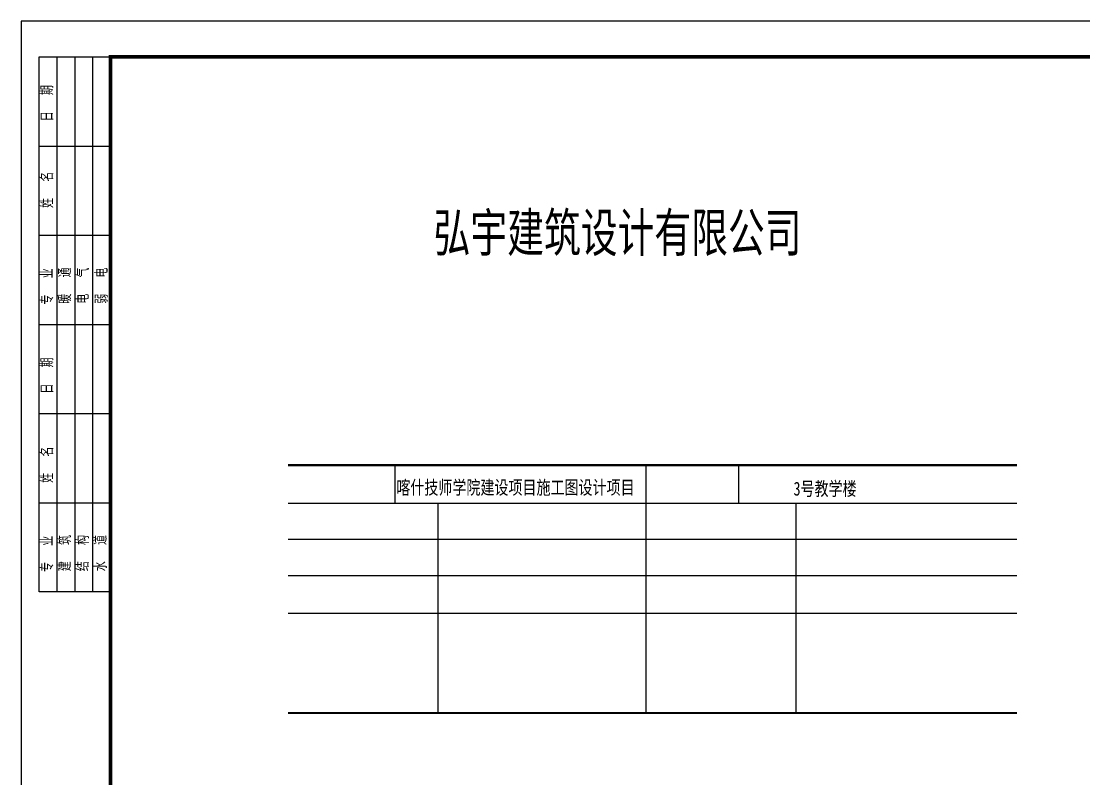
# Model space of a CAD drawing. Extents: x 28773 to 175644, y 7355 to 486294.
# Drawn here: x 70544 to 100324, y 397782 to 419019 of the extents above; entities that cross this region are included whole.
import ezdxf

# ---------------------------------------------------------------- set-up
doc = ezdxf.new("R2010")
doc.units = 0
doc.header["$LTSCALE"] = 1000
doc.header["$MEASUREMENT"] = 0
doc.layers.add('TWT_TITLE', color=7, linetype='Continuous')
doc.styles.add('-宋体', font='', dxfattribs={"width": 0.8})
doc.styles.add('_TEL_DIM', font='simhei.ttf', dxfattribs={"width": 0.8, "height": 3.5})
doc.styles.get("Standard").update_dxf_attribs({"font": 'gbenor.shx', "bigfont": 'gbcbig.shx'})
doc.styles.get('-宋体').set_extended_font_data('SimSun')

# ---------------------------------------------------------------- blocks, each defined once
blk = doc.blocks.new('$titleblk$00000094')
for p, q in [((-150, 20), (0, 20)), ((-150, 0), (-150, 20)), ((-125, 20), (-125, 0)), ((-100, 20), (-100, 0)), ((-75, 20), (-75, 0)), ((-50, 20), (-50, 0)), ((-25, 20), (-25, 0)), ((0, 20), (0, 0)), ((0, 15), (-150, 15)), ((0, 10), (-150, 10)), ((0, 5), (-150, 5))]:
    blk.add_line(p, q)
at = {"width": 0.8}
for s, p in [(' 专   业', (-145.93, 16)), (' 姓   名', (-120.93, 16)), (' 日   期', (-95.93, 16)), (' 专   业', (-70.93, 16)), (' 姓   名', (-43.85, 16)), (' 日   期', (-19.57, 16)), ('建   筑', (-144.19, 11)), ('暖   通', (-69.19, 11)), ('结   构', (-144.19, 6)), ('电   气', (-69.19, 6)), ('水   道', (-144.19, 1)), ('弱   电', (-69.19, 0.73))]:
    blk.add_text(s, height=3.5, rotation=0, dxfattribs=at).set_placement(p)

msp = doc.modelspace()

# ---------------------------------------------------------------- linework, layer by layer
for p, q in [((81021, 405512), (81021, 406573)), ((88051, 406573), (88051, 399624)), ((90656, 405512), (90656, 406573)), ((78021, 405512), (98451, 405512)), ((82220, 405512), (82220, 399624)), ((92250, 405512), (92250, 399624)), ((78021, 404501), (98451, 404501)), ((78021, 403478), (98451, 403478)), ((78021, 402426), (98451, 402426))]:
    msp.add_line(p, q)
at = {"const_width": 60}
for points in [[(78021, 406573), (98451, 406573)], [(78021, 399624), (98451, 399624)]]:
    msp.add_lwpolyline(points, dxfattribs=at)
at = {"layer": 'TWT_TITLE'}
msp.add_lwpolyline([(70544, 377019), (129944, 377019), (129944, 419019), (70544, 419019)], close=True, dxfattribs=at)
at = {"layer": 'TWT_TITLE', "const_width": 100}
msp.add_lwpolyline([(73044, 378019), (128944, 378019), (128944, 418019), (73044, 418019)], close=True, dxfattribs=at)

# ---------------------------------------------------------------- block references
at = {"layer": 'TWT_TITLE', "xscale": 100, "yscale": 100, "zscale": 100, "rotation": 90}
msp.add_blockref('$titleblk$00000094', (73044, 418019), dxfattribs=at)

# ---------------------------------------------------------------- texts
for s, height, style, width, p in [('弘宇建筑设计有限公司', 1080, '_TEL_DIM', 0.7, (82101, 412555)), ('喀什技师学院建设项目施工图设计项目', 384, '-宋体', 0.75, (81057, 405756)), ('3号教学楼', 384, '-宋体', 0.75, (92190, 405722))]:
    msp.add_text(s, height=height, dxfattribs=dict(style=style, width=width)).set_placement(p)

doc.saveas('drawing.dxf')
